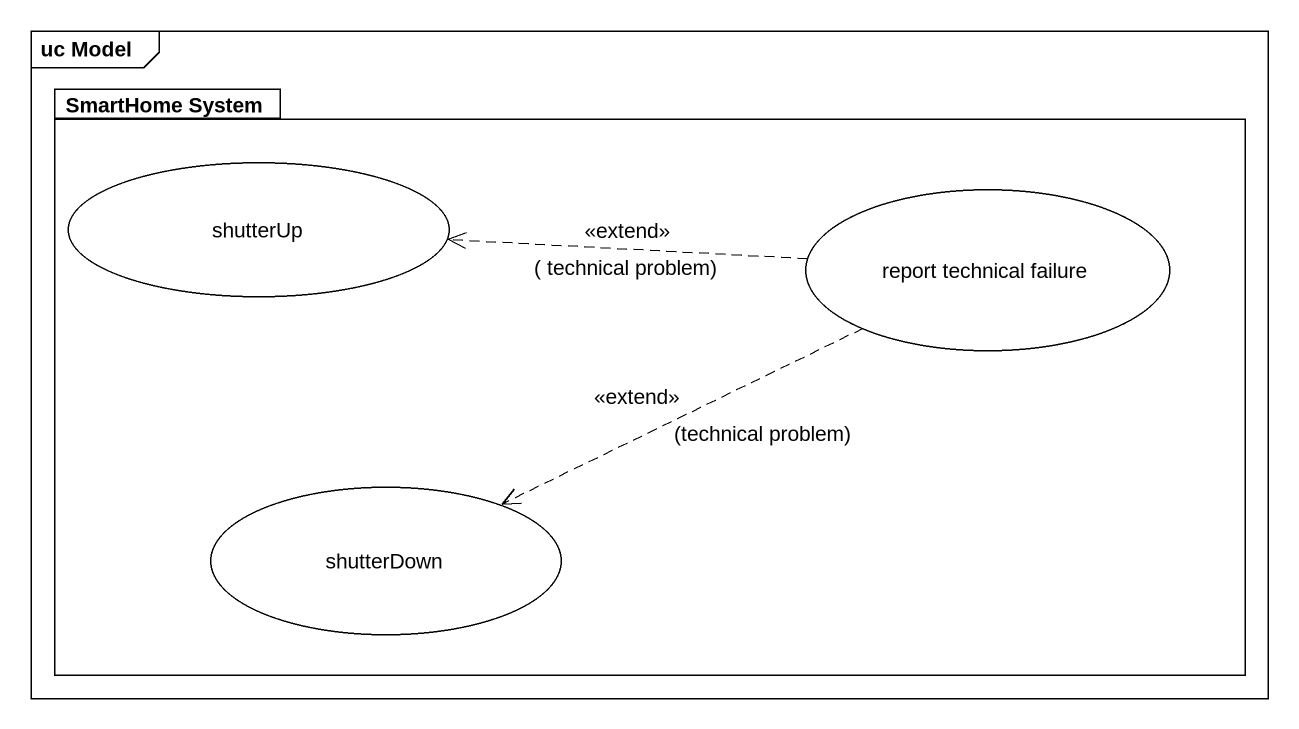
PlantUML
@startuml
mainframe uc Model
package "SmartHome System" as SmartHome_System {
  usecase shutterUp
  usecase "report technical failure" as report_technical_failure
  usecase shutterDown
}
report_technical_failure .left.> shutterUp : <<extend>>\n( technical problem)
report_technical_failure .left.> shutterDown : <<extend>>\n(technical problem)
@enduml
